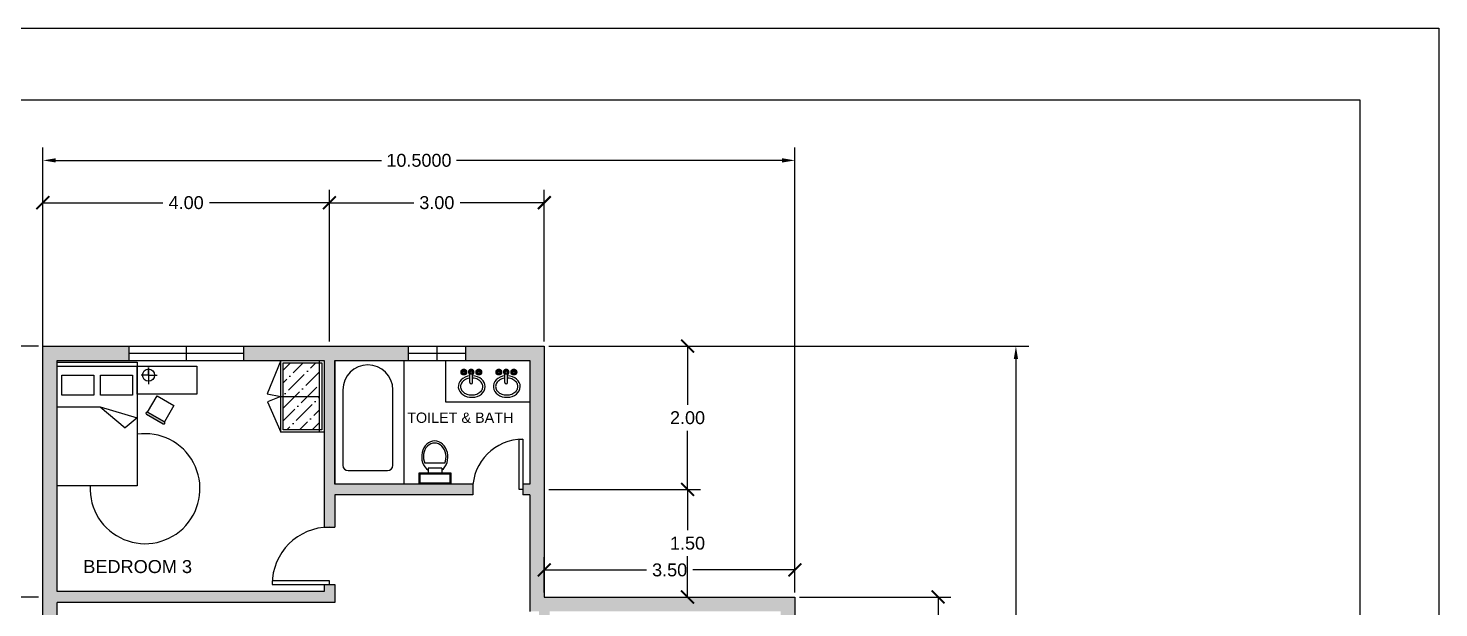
# Model space of a CAD drawing. Header units: metres. Extents: x 0 to 87.2, y 2 to 51.9.
# Drawn here: x 57.67 to 77.37, y 14.96 to 23.04 of the extents above; entities that cross this region are included whole.
import ezdxf

# ---------------------------------------------------------------- set-up
doc = ezdxf.new("R2010")
doc.units = ezdxf.units.M
doc.header["$MEASUREMENT"] = 0
doc.styles.get("Standard").update_dxf_attribs({"font": 'arial.ttf'})
doc.dimstyles.get("Standard").update_dxf_attribs({"dimtxt": 0.18, "dimasz": 0.18, "dimexe": 0.18, "dimexo": 0.0625, "dimgap": 0.09, "dimtad": 0, "dimtih": 1, "dimtoh": 1, "dimdec": 4, "dimzin": 0, "dimdsep": 46, "dimtxsty": 'Standard', "dimcen": 0.09, "dimadec": 0, "dimazin": 0, "dimtfac": 1, "dimtdec": 4, "dimtofl": 0, "dimtmove": 0, "dimatfit": 3, "dimfxl": 1, "dimtolj": 1, "dimtzin": 0, "dimarcsym": 0})

# ---------------------------------------------------------------- blocks, each defined once
blk = doc.blocks.new('_ArchTick')
at = {"color": 0, "linetype": 'ByBlock', "const_width": 0.15}
blk.add_lwpolyline([(-0.5, -0.5), (0.5, 0.5)], dxfattribs=at)
blk = doc.blocks.new('*D56')
at = {"color": 0, "lineweight": -2, "transparency": 16777216}
for p, q in [((57.815, 15.11), (55.7, 15.11)), ((55.88, 15.11), (55.88, 13.792)), ((55.88, 12.11), (55.88, 13.428)), ((57.815, 12.11), (55.7, 12.11))]:
    blk.add_line(p, q, dxfattribs=at)
at = {"layer": 'Defpoints', "color": 0, "transparency": 16777216}
for p in [(55.88, 15.11), (57.877, 15.11), (57.877, 12.11)]:
    blk.add_point(p, dxfattribs=at)
at = {"color": 0, "lineweight": -2, "transparency": 16777216, "xscale": 0.18, "yscale": 0.18, "zscale": 0.18}
for p, rotation in [((55.88, 15.11), 90), ((55.88, 12.11), 270)]:
    blk.add_blockref('_ArchTick', p, dxfattribs=dict(at, rotation=rotation))
at = {"color": 7, "transparency": 16777216, "insert": (55.88, 13.61), "char_height": 0.18, "attachment_point": 5}
blk.add_mtext('\\A1;3.00', dxfattribs=at)
blk = doc.blocks.new('*D57')
at = {"color": 0, "lineweight": -2, "transparency": 16777216}
for p, q in [((57.815, 18.61), (55.731, 18.61)), ((55.911, 18.61), (55.911, 17.042)), ((55.911, 15.11), (55.911, 16.678)), ((57.815, 15.11), (55.731, 15.11))]:
    blk.add_line(p, q, dxfattribs=at)
at = {"layer": 'Defpoints', "color": 0, "transparency": 16777216}
for p in [(57.877, 18.61), (55.911, 15.11), (57.877, 15.11)]:
    blk.add_point(p, dxfattribs=at)
at = {"color": 0, "lineweight": -2, "transparency": 16777216, "xscale": 0.18, "yscale": 0.18, "zscale": 0.18}
for p, rotation in [((55.911, 18.61), 90), ((55.911, 15.11), 270)]:
    blk.add_blockref('_ArchTick', p, dxfattribs=dict(at, rotation=rotation))
at = {"color": 7, "transparency": 16777216, "insert": (55.911, 16.86), "char_height": 0.18, "attachment_point": 5}
blk.add_mtext('\\A1;3.50', dxfattribs=at)
blk = doc.blocks.new('*D59')
at = {"color": 0, "lineweight": -2, "transparency": 16777216}
for p, q in [((57.815, 18.61), (55.731, 18.61)), ((55.911, 18.61), (55.911, 17.042)), ((55.911, 15.11), (55.911, 16.678)), ((57.815, 15.11), (55.731, 15.11))]:
    blk.add_line(p, q, dxfattribs=at)
at = {"layer": 'Defpoints', "color": 0, "transparency": 16777216}
for p in [(57.877, 18.61), (55.911, 15.11), (57.877, 15.11)]:
    blk.add_point(p, dxfattribs=at)
at = {"color": 0, "lineweight": -2, "transparency": 16777216, "xscale": 0.18, "yscale": 0.18, "zscale": 0.18}
for p, rotation in [((55.911, 18.61), 90), ((55.911, 15.11), 270)]:
    blk.add_blockref('_ArchTick', p, dxfattribs=dict(at, rotation=rotation))
at = {"color": 7, "transparency": 16777216, "insert": (55.911, 16.86), "char_height": 0.18, "attachment_point": 5}
blk.add_mtext('\\A1;3.50', dxfattribs=at)
blk = doc.blocks.new('door 0.8')
at = {"color": 210}
blk.add_lwpolyline([(0, -0.8), (0, 0), (-0.05, 0), (-0.05, -0.8)], close=True, dxfattribs=at)
blk.add_arc((0, 0), 0.8, 180, 270, dxfattribs=at)
blk = doc.blocks.new('bed')
at = {"color": 0}
for p, q in [((0, -0.1), (0, 0)), ((0, 0), (2, 0)), ((2, 0), (2, -0.1)), ((2.288, -0.326), (2.101, -0.326)), ((2.288, -0.326), (2.288, -0.137)), ((2.288, -0.137), (2.288, -0.326)), ((2.288, -0.326), (2.288, -0.548)), ((2.288, -0.326), (2.502, -0.326)), ((0, -1.115), (1.074, -1.115)), ((1.074, -1.115), (2, -1.397)), ((1.074, -1.115), (1.703, -1.641)), ((2, -1.397), (1.703, -1.641)), ((2.235, -1.302), (2.655, -1.543)), ((2.264, -1.252), (2.684, -1.493))]:
    blk.add_line(p, q, dxfattribs=at)
for points in [[(0, -0.1), (2, -0.1), (2, -3.1), (0, -3.1)], [(0.116, -0.328), (0.916, -0.328), (0.916, -0.828), (0.116, -0.828)], [(1.084, -0.328), (1.884, -0.328), (1.884, -0.828), (1.084, -0.828)], [(2, -0.1), (3.5, -0.1), (3.5, -0.8), (2, -0.8)], [(2.499, -0.843), (2.918, -1.083), (2.684, -1.493), (2.264, -1.252)]]:
    blk.add_lwpolyline(points, close=True, dxfattribs=at)
blk.add_circle((2.288, -0.326), 0.151, dxfattribs=at)
for centre, start, end in [((2.249, -1.277), 60.1608, 240.1608), ((2.669, -1.518), 240.1608, 60.1608)]:
    blk.add_arc(centre, 0.0288, start, end, dxfattribs=at)
blk = doc.blocks.new('toilet')
at = {"color": 0}
for p, q in [((-0.133, 0.359), (-0.133, 0.081)), ((-0.065, 0.317), (0, 0.317)), ((-0.065, 0.317), (-0.065, 0.127)), ((-0.065, 0.127), (0, 0.127))]:
    blk.add_line(p, q, dxfattribs=at)
for points in [[(0, 0.446), (0.157, 0.446), (0.157, 0), (0, 0)], [(0.016, 0.431), (0.142, 0.431), (0.142, 0.016), (0.016, 0.016)]]:
    blk.add_lwpolyline(points, close=True, dxfattribs=at)
for centre, major_axis, start_param, end_param in [((-0.224, 0.22), (-0.22, -0.006), 3.664529, 8.861022), ((-0.225, 0.219), (-0.19, -0.005), 4.18294, 8.338265), ((-0.225, 0.219), (-0.19, -0.005), 3.664529, 3.694111), ((-0.225, 0.219), (-0.19, -0.005), 8.827094, 8.861022)]:
    blk.add_ellipse(centre, major_axis=major_axis, ratio=0.833333, start_param=start_param, end_param=end_param, dxfattribs=at)
blk = doc.blocks.new('cabinet')
at = {"color": 0}
for p, q in [((-0.604, 0), (-0.795, -0.466)), ((-0.069, 0), (-0.069, -1.002)), ((0, 0), (0, -1.002)), ((-0.795, -0.466), (-0.604, -0.501)), ((-0.604, -0.501), (-0.789, -0.578)), ((-0.789, -0.578), (-0.604, -1.002)), ((-0.604, -0.501), (-0.069, -0.501))]:
    blk.add_line(p, q, dxfattribs=at)
for points in [[(-0.604, 0), (0, 0), (0, -1.002), (-0.604, -1.002)], [(-0.571, -0.033), (-0.033, -0.033), (-0.033, -0.969), (-0.571, -0.969)]]:
    blk.add_lwpolyline(points, close=True, dxfattribs=at)
blk = doc.blocks.new('*D78')
at = {"color": 0, "lineweight": -2, "transparency": 16777216}
for p, q in [((57.877, 18.672), (57.877, 20.79)), ((61.877, 18.672), (61.877, 20.79)), ((57.877, 20.61), (59.55, 20.61)), ((61.877, 20.61), (60.204, 20.61))]:
    blk.add_line(p, q, dxfattribs=at)
at = {"layer": 'Defpoints', "color": 0, "transparency": 16777216}
for p in [(61.877, 20.61), (57.877, 18.61), (61.877, 18.61)]:
    blk.add_point(p, dxfattribs=at)
at = {"color": 0, "lineweight": -2, "transparency": 16777216, "xscale": 0.18, "yscale": 0.18, "zscale": 0.18, "rotation": 180}
blk.add_blockref('_ArchTick', (57.877, 20.61), dxfattribs=at)
at = {"color": 0, "lineweight": -2, "transparency": 16777216, "xscale": 0.18, "yscale": 0.18, "zscale": 0.18}
blk.add_blockref('_ArchTick', (61.877, 20.61), dxfattribs=at)
at = {"color": 7, "transparency": 16777216, "insert": (59.877, 20.61), "char_height": 0.18, "attachment_point": 5}
blk.add_mtext('\\A1;4.00', dxfattribs=at)
blk = doc.blocks.new('*D79')
at = {"color": 0, "lineweight": -2, "transparency": 16777216}
for p, q in [((61.877, 18.672), (61.877, 20.79)), ((64.877, 18.672), (64.877, 20.79)), ((61.877, 20.61), (63.054, 20.61)), ((64.877, 20.61), (63.701, 20.61))]:
    blk.add_line(p, q, dxfattribs=at)
at = {"layer": 'Defpoints', "color": 0, "transparency": 16777216}
for p in [(64.877, 20.61), (61.877, 18.61), (64.877, 18.61)]:
    blk.add_point(p, dxfattribs=at)
at = {"color": 0, "lineweight": -2, "transparency": 16777216, "xscale": 0.18, "yscale": 0.18, "zscale": 0.18, "rotation": 180}
blk.add_blockref('_ArchTick', (61.877, 20.61), dxfattribs=at)
at = {"color": 0, "lineweight": -2, "transparency": 16777216, "xscale": 0.18, "yscale": 0.18, "zscale": 0.18}
blk.add_blockref('_ArchTick', (64.877, 20.61), dxfattribs=at)
at = {"color": 7, "transparency": 16777216, "insert": (63.377, 20.61), "char_height": 0.18, "attachment_point": 5}
blk.add_mtext('\\A1;3.00', dxfattribs=at)
blk = doc.blocks.new('*D80')
at = {"color": 0, "lineweight": -2, "transparency": 16777216}
for p, q in [((64.94, 18.61), (67.057, 18.61)), ((66.877, 18.61), (66.877, 17.792)), ((66.877, 16.61), (66.877, 17.428)), ((64.94, 16.61), (67.057, 16.61))]:
    blk.add_line(p, q, dxfattribs=at)
at = {"layer": 'Defpoints', "color": 0, "transparency": 16777216}
for p in [(64.877, 18.61), (64.877, 16.61), (66.877, 16.61)]:
    blk.add_point(p, dxfattribs=at)
at = {"color": 0, "lineweight": -2, "transparency": 16777216, "xscale": 0.18, "yscale": 0.18, "zscale": 0.18}
for p, rotation in [((66.877, 18.61), 90), ((66.877, 16.61), 270)]:
    blk.add_blockref('_ArchTick', p, dxfattribs=dict(at, rotation=rotation))
at = {"color": 7, "transparency": 16777216, "insert": (66.877, 17.61), "char_height": 0.18, "attachment_point": 5}
blk.add_mtext('\\A1;2.00', dxfattribs=at)
blk = doc.blocks.new('*D81')
at = {"color": 0, "lineweight": -2, "transparency": 16777216}
for p, q in [((64.94, 16.61), (67.057, 16.61)), ((66.877, 16.61), (66.877, 16.042)), ((66.877, 15.11), (66.877, 15.678)), ((64.94, 15.11), (67.057, 15.11))]:
    blk.add_line(p, q, dxfattribs=at)
at = {"layer": 'Defpoints', "color": 0, "transparency": 16777216}
for p in [(64.877, 16.61), (64.877, 15.11), (66.877, 15.11)]:
    blk.add_point(p, dxfattribs=at)
at = {"color": 0, "lineweight": -2, "transparency": 16777216, "xscale": 0.18, "yscale": 0.18, "zscale": 0.18}
for p, rotation in [((66.877, 16.61), 90), ((66.877, 15.11), 270)]:
    blk.add_blockref('_ArchTick', p, dxfattribs=dict(at, rotation=rotation))
at = {"color": 7, "transparency": 16777216, "insert": (66.877, 15.86), "char_height": 0.18, "attachment_point": 5}
blk.add_mtext('\\A1;1.50', dxfattribs=at)
blk = doc.blocks.new('*D82')
at = {"color": 0, "lineweight": -2, "transparency": 16777216}
for p, q in [((64.877, 15.172), (64.877, 15.667)), ((68.377, 15.172), (68.377, 15.667)), ((64.877, 15.487), (66.304, 15.487)), ((68.377, 15.487), (66.951, 15.487))]:
    blk.add_line(p, q, dxfattribs=at)
at = {"layer": 'Defpoints', "color": 0, "transparency": 16777216}
for p in [(68.377, 15.487), (64.877, 15.11), (68.377, 15.11)]:
    blk.add_point(p, dxfattribs=at)
at = {"color": 0, "lineweight": -2, "transparency": 16777216, "xscale": 0.18, "yscale": 0.18, "zscale": 0.18, "rotation": 180}
blk.add_blockref('_ArchTick', (64.877, 15.487), dxfattribs=at)
at = {"color": 0, "lineweight": -2, "transparency": 16777216, "xscale": 0.18, "yscale": 0.18, "zscale": 0.18}
blk.add_blockref('_ArchTick', (68.377, 15.487), dxfattribs=at)
at = {"color": 7, "transparency": 16777216, "insert": (66.627, 15.487), "char_height": 0.18, "attachment_point": 5}
blk.add_mtext('\\A1;3.50', dxfattribs=at)
blk = doc.blocks.new('*D83')
at = {"color": 0, "lineweight": -2, "transparency": 16777216}
for p, q in [((68.44, 15.11), (70.555, 15.11)), ((70.375, 15.11), (70.375, 13.792)), ((70.375, 12.11), (70.375, 13.428)), ((68.44, 12.11), (70.555, 12.11))]:
    blk.add_line(p, q, dxfattribs=at)
at = {"layer": 'Defpoints', "color": 0, "transparency": 16777216}
for p in [(68.377, 15.11), (68.377, 12.11), (70.375, 12.11)]:
    blk.add_point(p, dxfattribs=at)
at = {"color": 0, "lineweight": -2, "transparency": 16777216, "xscale": 0.18, "yscale": 0.18, "zscale": 0.18}
for p, rotation in [((70.375, 15.11), 90), ((70.375, 12.11), 270)]:
    blk.add_blockref('_ArchTick', p, dxfattribs=dict(at, rotation=rotation))
at = {"color": 7, "transparency": 16777216, "insert": (70.375, 13.61), "char_height": 0.18, "attachment_point": 5}
blk.add_mtext('\\A1;3.00', dxfattribs=at)
blk = doc.blocks.new('*D89')
at = {"color": 0, "lineweight": -2, "transparency": 16777216}
for p, q in [((57.815, 18.61), (54.841, 18.61)), ((55.021, 18.61), (55.021, 13.542)), ((55.021, 8.11), (55.021, 13.178)), ((57.815, 8.11), (54.841, 8.11))]:
    blk.add_line(p, q, dxfattribs=at)
at = {"layer": 'Defpoints', "color": 0, "transparency": 16777216}
for p in [(57.877, 18.61), (55.021, 8.11), (57.877, 8.11)]:
    blk.add_point(p, dxfattribs=at)
at = {"color": 0, "lineweight": -2, "transparency": 16777216, "xscale": 0.18, "yscale": 0.18, "zscale": 0.18}
for p, rotation in [((55.021, 18.61), 90), ((55.021, 8.11), 270)]:
    blk.add_blockref('_ArchTick', p, dxfattribs=dict(at, rotation=rotation))
at = {"color": 7, "transparency": 16777216, "insert": (55.021, 13.36), "char_height": 0.18, "attachment_point": 5}
blk.add_mtext('\\A1;10.50', dxfattribs=at)
blk = doc.blocks.new('*D97')
at = {"color": 0, "lineweight": -2, "transparency": 16777216}
for p, q in [((64.94, 18.61), (71.642, 18.61)), ((71.462, 18.43), (71.462, 13.542)), ((71.462, 8.29), (71.462, 13.178)), ((68.44, 8.11), (71.642, 8.11))]:
    blk.add_line(p, q, dxfattribs=at)
at = {"color": 0, "transparency": 16777216}
for points in [[(71.432, 18.43), (71.492, 18.43), (71.462, 18.61)], [(71.432, 8.29), (71.492, 8.29), (71.462, 8.11)]]:
    blk.add_solid(points, dxfattribs=at)
at = {"layer": 'Defpoints', "color": 0, "transparency": 16777216}
for p in [(64.877, 18.61), (68.377, 8.11), (71.462, 8.11)]:
    blk.add_point(p, dxfattribs=at)
at = {"color": 0, "transparency": 16777216, "insert": (71.462, 13.36), "char_height": 0.18, "attachment_point": 5}
blk.add_mtext('\\A1;10.5000', dxfattribs=at)
blk = doc.blocks.new('*D98')
at = {"color": 0, "lineweight": -2, "transparency": 16777216}
for p, q in [((57.877, 15.172), (57.877, 21.38)), ((68.377, 15.172), (68.377, 21.38)), ((58.057, 21.2), (62.602, 21.2)), ((68.197, 21.2), (63.652, 21.2))]:
    blk.add_line(p, q, dxfattribs=at)
at = {"color": 0, "transparency": 16777216}
for points in [[(58.057, 21.23), (58.057, 21.17), (57.877, 21.2)], [(68.197, 21.23), (68.197, 21.17), (68.377, 21.2)]]:
    blk.add_solid(points, dxfattribs=at)
at = {"layer": 'Defpoints', "color": 0, "transparency": 16777216}
for p in [(68.377, 21.2), (57.877, 15.11), (68.377, 15.11)]:
    blk.add_point(p, dxfattribs=at)
at = {"color": 0, "transparency": 16777216, "insert": (63.127, 21.2), "char_height": 0.18, "attachment_point": 5}
blk.add_mtext('\\A1;10.5000', dxfattribs=at)

msp = doc.modelspace()

# ---------------------------------------------------------------- hatches: boundary and pattern name
at = {"true_color": 0x000000}
h = msp.add_hatch(color=18, dxfattribs=at)
h.dxf.hatch_style = 1
h.paths.add_polyline_path([(59.07724, 18.6098), (57.87724, 18.6098), (57.87724, 15.1098), (57.87724, 12.1098), (58.07724, 12.1098), (58.07724, 14.1098), (58.07724, 15.0348), (61.95224, 15.0348), (61.95224, 15.2848), (61.80224, 15.2848), (61.80224, 15.1848), (58.07724, 15.1848), (58.07724, 18.4098), (59.07724, 18.4098)])
h.paths.add_polyline_path([(62.97724, 18.6098), (61.87724, 18.6098), (61.37724, 18.6098), (60.67724, 18.6098), (60.67724, 18.4098), (61.45224, 18.4098), (61.80224, 18.4098), (61.80224, 17.4077), (61.80224, 16.0848), (61.95224, 16.0848), (61.95224, 16.5348), (63.87724, 16.5348), (63.87724, 16.6848), (61.95224, 16.6848), (61.95224, 18.4098), (62.91474, 18.4098), (62.97724, 18.4098)])
h.paths.add_polyline_path([(64.87724, 18.6098), (63.77724, 18.6098), (63.77724, 18.4098), (64.67724, 18.4098), (64.67724, 17.82883), (64.67724, 16.6848), (64.57724, 16.6848), (64.57724, 16.6098), (64.57724, 16.5348), (64.67724, 16.5348), (64.67724, 15.0348), (64.67724, 14.9098), (64.80224, 14.9098), (64.80224, 14.8098), (64.95224, 14.8098), (64.95224, 14.9098), (68.17724, 14.9098), (68.17724, 14.4098), (68.37724, 14.4098), (68.37724, 15.1098), (64.87724, 15.1098)])
h.paths.add_polyline_path([(66.45224, 13.1848), (65.85224, 13.1848), (65.05224, 13.1848), (64.95224, 13.1848), (64.95224, 14.0098), (64.80224, 14.0098), (64.80224, 13.0348), (65.05224, 13.0348), (65.85224, 13.0348), (66.30224, 13.0348), (66.30224, 12.1848), (64.352, 12.1848), (64.352, 12.0348), (68.17724, 12.0348), (68.17724, 12.1848), (66.45224, 12.1848)])
h.paths.add_polyline_path([(68.37724, 12.8098), (68.17724, 12.8098), (68.17724, 11.97869), (68.37724, 11.97869), (68.37724, 12.1098)])
h.paths.add_polyline_path([(68.37724, 10.37869), (68.17724, 10.37869), (68.17724, 10.32257), (68.17724, 9.6848), (66.55222, 9.6848), (66.55222, 9.53698), (68.17724, 9.5348), (68.17724, 8.3098), (66.30224, 8.3098), (65.75224, 8.3098), (65.75224, 9.5348), (65.85222, 9.53698), (65.85222, 9.61089), (65.85222, 9.6848), (65.67724, 9.6848), (65.60224, 9.6848), (65.60224, 8.3098), (65.38974, 8.3098), (65.38974, 8.1098), (68.37724, 8.1098)])
h.paths.add_polyline_path([(63.78974, 8.3098), (63.57724, 8.3098), (63.57724, 9.8098), (63.45224, 9.8098), (62.77724, 9.8098), (62.77724, 9.6098), (63.37724, 9.6098), (63.37724, 8.1098), (63.78974, 8.1098)])
h.paths.add_polyline_path([(60.37724, 9.6098), (61.17724, 9.6098), (61.17724, 9.8098), (60.37724, 9.8098), (60.37724, 10.2598), (60.17724, 10.2598), (60.17724, 8.3098), (58.07724, 8.3098), (58.07724, 11.9098), (60.17724, 11.9098), (60.17724, 11.6598), (60.37724, 11.6598), (60.37724, 12.1098), (57.87724, 12.1098), (57.87724, 8.1098), (60.37724, 8.1098)])
h = msp.add_hatch(dxfattribs=at)
h.set_pattern_fill('ANSI36', color=18)
h.set_pattern_definition([(45, (25.90492, -30.13454), (0.06629126, 0.24306796), [0.3125, -0.0625, 0, -0.0625])])
h.paths.add_polyline_path([(61.73353, 17.90875), (61.23108, 17.90875), (61.23108, 17.44094), (61.73353, 17.44094)])
h.paths.add_polyline_path([(61.73353, 18.37656), (61.23108, 18.37656), (61.23108, 17.90875), (61.73353, 17.90875)])
h.paths.add_polyline_path([(64.02341, 10.77866), (63.52096, 10.77866), (63.52096, 10.31086), (64.02341, 10.31086)])
h.paths.add_polyline_path([(64.02341, 10.31086), (63.52096, 10.31086), (63.52096, 9.84305), (64.02341, 9.84305)])
h.paths.add_polyline_path([(60.57724, 14.1848), (58.07724, 14.1848), (58.07724, 14.0348), (60.57724, 14.0348)])
h.paths.add_polyline_path([(60.27724, 13.1598), (58.47724, 13.1598), (58.47724, 13.1098), (60.27724, 13.1098)])
h.paths.add_polyline_path([(67.80635, 12.52494, 1), (67.78883, 12.55648), (67.5064, 12.39956, 1), (67.52393, 12.36802)])
h.paths.add_polyline_path([(65.11106, 9.41196, 1), (65.09276, 9.38087), (65.37122, 9.21702, 1), (65.38952, 9.24812)])
h = msp.add_hatch(color=18, dxfattribs=at)
h.dxf.hatch_style = 1
h.paths.add_polyline_path([(67.5064, 12.39956, 1), (67.52393, 12.36802), (67.80635, 12.52494, 1), (67.78883, 12.55648)])
h.paths.add_polyline_path([(59.55691, 17.52641, 1), (59.57287, 17.55424), (59.33882, 17.6885, 1), (59.32285, 17.66066)])
h.paths.add_polyline_path([(65.37122, 9.21702, 1), (65.38952, 9.24812), (65.11106, 9.41196, 1), (65.09276, 9.38087)])

# ---------------------------------------------------------------- linework, layer by layer
at = {"color": 0}
for p, q in [((57.87724, 15.1098), (57.87724, 18.6098)), ((57.87724, 18.6098), (64.87724, 18.6098)), ((57.87724, 15.1098), (57.87724, 18.6098)), ((57.87724, 18.6098), (64.87724, 18.6098)), ((64.87724, 18.6098), (64.87724, 15.1098)), ((64.87724, 18.6098), (64.87724, 15.1098)), ((58.07724, 15.1848), (58.07724, 18.4098)), ((58.07724, 18.4098), (61.30224, 18.4098)), ((58.07724, 15.1848), (58.07724, 18.4098)), ((58.07724, 18.4098), (61.45224, 18.4098)), ((61.45224, 18.4098), (61.80224, 18.4098)), ((61.45224, 18.4098), (61.80224, 18.4098)), ((61.95224, 18.4098), (64.67724, 18.4098)), ((61.95224, 18.4098), (64.67724, 18.4098)), ((64.67724, 18.4098), (64.67724, 16.6848)), ((64.67724, 18.4098), (64.67724, 16.6848)), ((63.74039, 18.24181), (63.73235, 18.24181)), ((63.74003, 18.25032), (63.733, 18.25032)), ((63.75099, 18.26846), (63.75099, 18.2694)), ((63.75099, 18.26016), (63.75099, 18.26846)), ((63.75099, 18.233), (63.75099, 18.2247)), ((63.75099, 18.2247), (63.75099, 18.22376)), ((63.7595, 18.25903), (63.7595, 18.26875)), ((63.7595, 18.23413), (63.7595, 18.22441)), ((63.76649, 18.24181), (63.77453, 18.24181)), ((63.76685, 18.25032), (63.77387, 18.25032)), ((63.77724, 18.27762), (63.77724, 18.23939)), ((63.83865, 18.1024), (63.83865, 18.21212)), ((63.87528, 18.1024), (63.87528, 18.21212)), ((63.95059, 18.24181), (63.94255, 18.24181)), ((63.95023, 18.25032), (63.94321, 18.25032)), ((63.9612, 18.26846), (63.9612, 18.2694)), ((63.9612, 18.26016), (63.9612, 18.26846)), ((63.9612, 18.233), (63.9612, 18.2247)), ((63.9612, 18.2247), (63.9612, 18.22376)), ((63.96971, 18.25903), (63.96971, 18.26875)), ((63.96971, 18.23413), (63.96971, 18.22441)), ((63.9767, 18.24181), (63.98474, 18.24181)), ((63.97705, 18.25032), (63.98408, 18.25032)), ((64.2293, 18.24181), (64.22126, 18.24181)), ((64.22894, 18.25032), (64.22191, 18.25032)), ((64.2399, 18.26846), (64.2399, 18.2694)), ((64.2399, 18.26016), (64.2399, 18.26846)), ((64.2399, 18.233), (64.2399, 18.2247)), ((64.2399, 18.2247), (64.2399, 18.22376)), ((64.24841, 18.25903), (64.24841, 18.26875)), ((64.24841, 18.23413), (64.24841, 18.22441)), ((64.2554, 18.24181), (64.26344, 18.24181)), ((64.25576, 18.25032), (64.26279, 18.25032)), ((64.32756, 18.1024), (64.32756, 18.21212)), ((64.36419, 18.1024), (64.36419, 18.21212)), ((64.4395, 18.24181), (64.43146, 18.24181)), ((64.43914, 18.25032), (64.43212, 18.25032)), ((64.45011, 18.26846), (64.45011, 18.2694)), ((64.45011, 18.26016), (64.45011, 18.26846)), ((64.45011, 18.233), (64.45011, 18.2247)), ((64.45011, 18.2247), (64.45011, 18.22376)), ((64.45862, 18.25903), (64.45862, 18.26875)), ((64.45862, 18.23413), (64.45862, 18.22441)), ((64.46561, 18.24181), (64.47365, 18.24181)), ((64.46596, 18.25032), (64.47299, 18.25032)), ((62.06442, 17.9991), (62.06442, 16.94733)), ((62.76321, 16.94733), (62.76321, 17.9991)), ((62.13942, 16.87233), (62.68821, 16.87233)), ((63.87724, 16.6848), (63.87724, 16.5348)), ((64.57724, 16.6848), (64.57724, 16.5348)), ((64.67724, 16.5348), (64.67724, 15.0348)), ((64.67724, 16.5348), (64.67724, 15.1848)), ((61.80224, 16.0848), (61.95224, 16.0848)), ((61.80224, 15.2848), (61.95224, 15.2848)), ((57.87724, 12.1098), (57.87724, 15.1098)), ((57.87724, 12.1098), (57.87724, 15.1098)), ((58.07724, 12.1098), (58.07724, 15.0348)), ((58.07724, 12.1098), (58.07724, 15.0348)), ((64.67724, 15.0348), (64.67724, 14.9098)), ((64.67724, 15.0348), (64.67724, 14.9098)), ((64.87724, 15.1098), (68.37724, 15.1098)), ((64.87724, 15.1098), (68.37724, 15.1098)), ((64.87724, 15.1098), (68.37724, 15.1098)), ((68.37724, 15.1098), (68.37724, 9.6098)), ((68.37724, 15.1098), (68.37724, 9.6098)), ((68.37724, 15.1098), (68.37724, 12.1098))]:
    msp.add_line(p, q, dxfattribs=at)
at = {"color": 30}
for p, q in [((59.07724, 18.6098), (59.07724, 18.4098)), ((59.87724, 18.6098), (59.87724, 18.4098)), ((60.67724, 18.6098), (60.67724, 18.4098)), ((62.97724, 18.6098), (62.97724, 18.4098)), ((63.37724, 18.6098), (63.37724, 18.4098)), ((63.77724, 18.6098), (63.77724, 18.4098)), ((59.07724, 18.5098), (60.67724, 18.5098)), ((62.97724, 18.5098), (63.77724, 18.5098))]:
    msp.add_line(p, q, dxfattribs=at)
for points in [[(47.66581, 2.04343), (47.66581, 23.04343), (77.36581, 23.04343), (77.36581, 2.04343)], [(48.56343, 3.04343), (48.56343, 22.04343), (76.26343, 22.04343), (76.26343, 3.04343)]]:
    msp.add_lwpolyline(points, close=True)
at = {"color": 0}
for points in [[(57.87724, 18.4098), (57.87724, 18.6098), (61.37724, 18.6098)], [(57.87724, 18.4098), (57.87724, 18.6098), (61.37724, 18.6098)], [(57.87724, 15.1098), (57.87724, 18.6098), (61.87724, 18.6098)], [(61.37724, 18.6098), (64.87724, 18.6098), (64.87724, 15.1098)], [(61.37724, 18.6098), (64.87724, 18.6098), (64.87724, 15.1098)], [(61.87724, 18.6098), (64.87724, 18.6098), (64.87724, 16.6098)], [(61.80224, 18.4098), (61.80224, 16.0848)], [(61.95224, 18.4098), (61.95224, 16.6848)], [(63.87724, 16.6848), (61.95224, 16.6848), (61.95224, 18.4098)], [(64.67724, 16.6848), (64.57724, 16.6848)], [(61.95224, 16.5348), (61.95224, 16.0848)], [(63.87724, 16.5348), (61.95224, 16.5348)], [(64.67724, 16.5348), (64.57724, 16.5348)], [(61.95224, 15.2848), (61.95224, 15.0348), (58.07724, 15.0348)], [(61.80224, 15.2848), (61.80224, 15.1848), (58.07724, 15.1848)]]:
    msp.add_lwpolyline(points, dxfattribs=at)
for points in [[(61.95224, 18.4098), (62.91474, 18.4098), (62.91474, 16.6848), (61.95224, 16.6848)], [(64.67724, 18.4098), (64.67724, 17.82883), (63.501, 17.82883), (63.501, 18.4098)]]:
    msp.add_lwpolyline(points, close=True, dxfattribs=at)
at = {"color": 210}
msp.add_lwpolyline([(64.57724, 16.6098), (64.52724, 16.6098), (64.52724, 17.3098), (64.57724, 17.3098)], close=True, dxfattribs=at)
at = {"color": 0}
for centre, radius in [((63.75351, 18.24661), 0.03891), ((63.72615, 18.24656), 0.00782), ((63.75351, 18.24661), 0.02692), ((63.75351, 18.24661), 0.01384), ((63.75575, 18.2756), 0.00782), ((63.75575, 18.21756), 0.00782), ((63.78073, 18.24656), 0.00782), ((63.85697, 18.24661), 0.02833), ((63.85697, 18.24661), 0.01525), ((63.96371, 18.24661), 0.03891), ((63.93635, 18.24656), 0.00782), ((63.96371, 18.24661), 0.02692), ((63.96371, 18.24661), 0.01384), ((63.96596, 18.2756), 0.00782), ((63.96596, 18.21756), 0.00782), ((63.99094, 18.24656), 0.00782), ((64.24242, 18.24661), 0.03891), ((64.21506, 18.24656), 0.00782), ((64.24242, 18.24661), 0.02692), ((64.24242, 18.24661), 0.01384), ((64.24466, 18.2756), 0.00782), ((64.24466, 18.21756), 0.00782), ((64.26964, 18.24656), 0.00782), ((64.34588, 18.24661), 0.02833), ((64.34588, 18.24661), 0.01525), ((64.45262, 18.24661), 0.03891), ((64.42526, 18.24656), 0.00782), ((64.45262, 18.24661), 0.02692), ((64.45262, 18.24661), 0.01384), ((64.45487, 18.2756), 0.00782), ((64.45487, 18.21756), 0.00782), ((64.47985, 18.24656), 0.00782)]:
    msp.add_circle(centre, radius, dxfattribs=at)
for centre, radius, start, end in [((62.41382, 17.9991), 0.3494, 0, 180), ((63.75351, 18.24661), 0.03905, 297.970676, 242.029324), ((63.85697, 18.24661), 0.03905, 297.970676, 242.029324), ((63.96371, 18.24661), 0.03905, 297.970676, 242.029324), ((64.24242, 18.24661), 0.03905, 297.970676, 242.029324), ((64.34588, 18.24661), 0.03905, 297.970676, 242.029324), ((64.45262, 18.24661), 0.03905, 297.970676, 242.029324), ((63.85697, 18.1024), 0.01832, 180, 360), ((64.34588, 18.1024), 0.01832, 180, 360), ((59.30293, 16.62114), 0.76715, 177.199081, 98.321536), ((62.13942, 16.94733), 0.075, 180, 270), ((62.68821, 16.94733), 0.075, 270, 0)]:
    msp.add_arc(centre, radius, start, end, dxfattribs=at)
at = {"color": 210}
msp.add_arc((64.57724, 16.6098), 0.7, 90, 180, dxfattribs=at)
at = {"color": 0}
for centre in [(63.86419, 18.04598), (64.35311, 18.04598)]:
    msp.add_ellipse(centre, major_axis=(0.18818, 0), ratio=0.8, start_param=1.70694672, end_param=7.79502184, dxfattribs=at)
for points in [[(63.83865, 18.16236), (63.83507, 18.1619), (63.83152, 18.16135), (63.80444, 18.15638), (63.78238, 18.14777), (63.74602, 18.12451), (63.73177, 18.10994), (63.71308, 18.07875), (63.70851, 18.06221), (63.70859, 18.02932), (63.71324, 18.01279), (63.7321, 17.98163), (63.74643, 17.9671), (63.78292, 17.94394), (63.80503, 17.93539), (63.85218, 17.92689), (63.87717, 17.92695), (63.92425, 17.93567), (63.94628, 17.94431), (63.98258, 17.96763), (63.99678, 17.98222), (64.01531, 18.01329), (64.01984, 18.02968), (64.01984, 18.04598), (64.01984, 18.06243), (64.01523, 18.07896), (63.99646, 18.11013), (63.98217, 18.12468), (63.94574, 18.1479), (63.92366, 18.15648), (63.89195, 18.16224), (63.88364, 18.16321), (63.87528, 18.16366)], [(64.32756, 18.16236), (64.32398, 18.1619), (64.32043, 18.16135), (64.29335, 18.15638), (64.27129, 18.14777), (64.23493, 18.12451), (64.22068, 18.10994), (64.20199, 18.07875), (64.19742, 18.06221), (64.1975, 18.02932), (64.20215, 18.01279), (64.22101, 17.98163), (64.23534, 17.9671), (64.27183, 17.94394), (64.29394, 17.93539), (64.34109, 17.92689), (64.36608, 17.92695), (64.41316, 17.93567), (64.43519, 17.94431), (64.47149, 17.96763), (64.48569, 17.98222), (64.50422, 18.01329), (64.50875, 18.02968), (64.50875, 18.04598), (64.50875, 18.06243), (64.50414, 18.07896), (64.48537, 18.11013), (64.47108, 18.12468), (64.43465, 18.1479), (64.41257, 18.15648), (64.38086, 18.16224), (64.37255, 18.16321), (64.36419, 18.16366)]]:
    msp.add_open_spline(points, degree=3, knots=[1.72909472, 1.72909472, 1.72909472, 1.72909472, 1.79631136, 1.79631136, 2.2453892, 2.2453892, 2.69446704, 2.69446704, 3.14354488, 3.14354488, 3.59262272, 3.59262272, 4.04170056, 4.04170056, 4.4907784, 4.4907784, 4.93985624, 4.93985624, 5.38893408, 5.38893408, 5.83801192, 5.83801192, 6.28318531, 6.28318531, 6.28318531, 6.73226315, 6.73226315, 7.18134099, 7.18134099, 7.63041883, 7.63041883, 7.78553038, 7.78553038, 7.78553038, 7.78553038], dxfattribs=at)

# ---------------------------------------------------------------- block references
at = {"color": 0, "xscale": 0.5573288685400966, "yscale": 0.5573288685400966, "zscale": 0.5573288685400966}
msp.add_blockref('bed', (58.07724, 18.38635), dxfattribs=at)
at = {"color": 0}
msp.add_blockref('cabinet', (61.80224, 18.4098), dxfattribs=at)
at = {"color": 0, "rotation": 270}
for name, p in [('toilet', (63.12828, 16.84216)), ('door 0.8', (61.87724, 15.2848))]:
    msp.add_blockref(name, p, dxfattribs=at)

# ---------------------------------------------------------------- texts
at = {"color": 0, "attachment_point": 1}
for s, width, gutter_width, insert, char_height in [('TOILET & BATH', 1.6384766, 0.71814, (62.96279, 17.68275), 0.1436287), ('BEDROOM 3     ', 1.6741176, 0.90563, (58.44092, 15.62542), 0.1811264)]:
    msp.add_mtext_dynamic_manual_height_columns(s, width=width, gutter_width=gutter_width, heights=[0], dxfattribs=dict(at, insert=insert, char_height=char_height))

# ---------------------------------------------------------------- dimensions: what is measured, and where the dimension line sits
at = {"color": 0}
dim = msp.add_linear_dim(base=(68.37724, 21.20021), p1=(57.87724, 15.1098), p2=(68.37724, 15.1098), dimstyle='Standard', dxfattribs=at)
dim.commit()
dim.dimension.update_dxf_attribs({"geometry": '*D98', "text_midpoint": (63.12724, 21.20021)})
for base, p1, p2, picture, middle in [((61.87724, 20.6098), (57.87724, 18.6098), (61.87724, 18.6098), '*D78', (59.87724, 20.6098)), ((64.87724, 20.60972), (61.87724, 18.6098), (64.87724, 18.6098), '*D79', (63.37724, 20.60972)), ((68.37724, 15.48745), (64.87724, 15.1098), (68.37724, 15.1098), '*D82', (66.62724, 15.48745))]:
    dim = msp.add_linear_dim(base=base, p1=p1, p2=p2, dimstyle='Standard', override={"dimdec": 2, "dimblk1": 'ArchTick', "dimblk2": 'ArchTick', "dimsah": 1, "dimclrt": 7}, dxfattribs=at)
    dim.commit()
    dim.dimension.update_dxf_attribs({"geometry": picture, "text_midpoint": middle})
for base, p1, p2, picture, middle in [((55.0212, 8.1098), (57.87724, 18.6098), (57.87724, 8.1098), '*D89', (55.0212, 13.3598)), ((55.91143, 15.1098), (57.87724, 18.6098), (57.87724, 15.1098), '*D57', (55.91143, 16.8598)), ((55.91143, 15.1098), (57.87724, 18.6098), (57.87724, 15.1098), '*D59', (55.91143, 16.8598)), ((66.87724, 16.6098), (64.87724, 18.6098), (64.87724, 16.6098), '*D80', (66.87724, 17.6098)), ((66.87667, 15.1098), (64.87724, 16.6098), (64.87724, 15.1098), '*D81', (66.87667, 15.8598)), ((55.87958, 15.1098), (57.87724, 12.1098), (57.87724, 15.1098), '*D56', (55.87958, 13.6098)), ((70.37499, 12.1098), (68.37724, 15.1098), (68.37724, 12.1098), '*D83', (70.37499, 13.6098))]:
    dim = msp.add_linear_dim(base=base, p1=p1, p2=p2, angle=90, dimstyle='Standard', override={"dimdec": 2, "dimblk1": 'ArchTick', "dimblk2": 'ArchTick', "dimsah": 1, "dimclrt": 7}, dxfattribs=at)
    dim.commit()
    dim.dimension.update_dxf_attribs({"geometry": picture, "text_midpoint": middle})
dim = msp.add_linear_dim(base=(71.46165, 8.1098), p1=(64.87724, 18.6098), p2=(68.37724, 8.1098), angle=90, dimstyle='Standard', dxfattribs=at)
dim.commit()
dim.dimension.update_dxf_attribs({"geometry": '*D97', "text_midpoint": (71.46165, 13.3598)})

doc.saveas('drawing.dxf')
